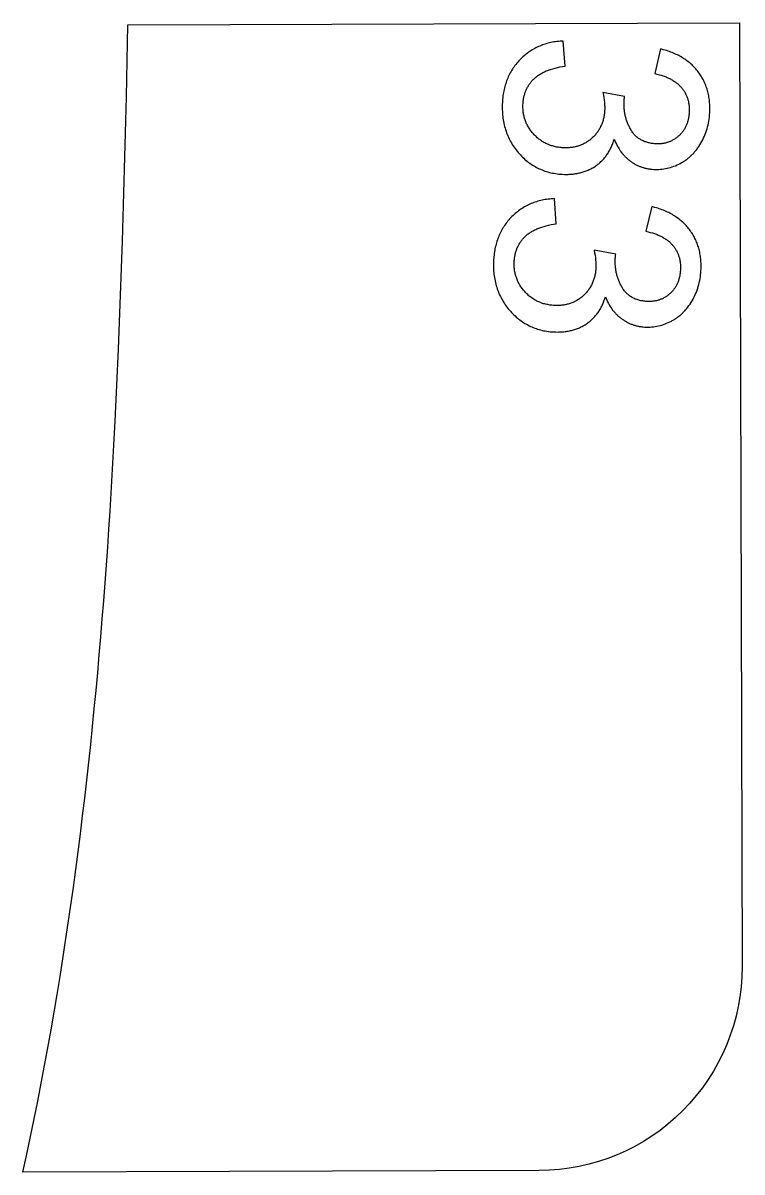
# Model space of a CAD drawing. Extents: x -8894 to -3022, y 6798 to 8329.
# Drawn here: x -8510.1 to -8333.3, y 7638.6 to 7921.1 of the extents above; entities that cross this region are included whole.
import ezdxf

# ---------------------------------------------------------------- set-up
doc = ezdxf.new("R2010")
doc.units = 0
doc.layers.add('LAYER_03', color=7, linetype='CONTINUOUS')
doc.layers.add('STEVILKE', color=7, linetype='CONTINUOUS')

msp = doc.modelspace()

# ---------------------------------------------------------------- linework, layer by layer
at = {"layer": 'LAYER_03'}
msp.add_lwpolyline([(-8383.16, 7638.94), (-8510.13, 7638.59), (-8509.18, 7642.95), (-8508.26, 7647.31), (-8507.36, 7651.67), (-8506.49, 7656.03), (-8505.64, 7660.4), (-8504.81, 7664.77), (-8504.01, 7669.14), (-8503.23, 7673.51), (-8502.47, 7677.89), (-8501.73, 7682.26), (-8501.01, 7686.64), (-8500.32, 7691.02), (-8499.64, 7695.4), (-8498.99, 7699.79), (-8498.35, 7704.17), (-8497.74, 7708.56), (-8497.14, 7712.95), (-8496.57, 7717.34), (-8496.01, 7721.74), (-8495.47, 7726.13), (-8494.94, 7730.53), (-8494.44, 7734.93), (-8493.95, 7739.32), (-8493.48, 7743.73), (-8493.02, 7748.13), (-8492.59, 7752.53), (-8492.16, 7756.94), (-8491.75, 7761.35), (-8491.36, 7765.75), (-8490.98, 7770.16), (-8490.62, 7774.57), (-8490.27, 7778.99), (-8489.93, 7783.4), (-8489.61, 7787.81), (-8489.3, 7792.23), (-8489, 7796.65), (-8488.72, 7801.07), (-8488.44, 7805.49), (-8488.18, 7809.91), (-8487.93, 7814.33), (-8487.69, 7818.75), (-8487.46, 7823.17), (-8487.03, 7832.02), (-8486.64, 7840.87), (-8486.28, 7849.73), (-8485.96, 7858.59), (-8485.66, 7867.45), (-8485.39, 7876.32), (-8485.14, 7885.18), (-8484.92, 7894.05), (-8484.71, 7902.92), (-8484.51, 7911.79), (-8484.33, 7920.66), (-8333.94, 7921.08), (-8333.3, 7689.08, -0.414214)], format="xyb", close=True, dxfattribs=at)
at = {"layer": 'STEVILKE'}
for points in [[(-8377.29, 7916.65), (-8377.68, 7916.63), (-8378.06, 7916.6), (-8378.44, 7916.56), (-8378.82, 7916.52), (-8379.19, 7916.47), (-8379.56, 7916.41), (-8379.93, 7916.35), (-8380.29, 7916.27), (-8380.64, 7916.19), (-8381, 7916.1), (-8381.34, 7916.01), (-8381.69, 7915.91), (-8382.03, 7915.8), (-8382.36, 7915.68), (-8382.7, 7915.55), (-8383.02, 7915.42), (-8383.35, 7915.28), (-8383.67, 7915.13), (-8383.98, 7914.97), (-8384.29, 7914.81), (-8384.6, 7914.64), (-8384.9, 7914.46), (-8385.2, 7914.27), (-8385.5, 7914.08), (-8385.79, 7913.88), (-8386.07, 7913.67), (-8386.36, 7913.45), (-8386.63, 7913.23), (-8386.91, 7913), (-8387.18, 7912.76), (-8387.44, 7912.51), (-8387.71, 7912.26), (-8387.96, 7912), (-8388.21, 7911.74), (-8388.45, 7911.47), (-8388.69, 7911.19), (-8388.91, 7910.91), (-8389.13, 7910.63), (-8389.34, 7910.34), (-8389.55, 7910.05), (-8389.74, 7909.75), (-8389.93, 7909.45), (-8390.11, 7909.14), (-8390.29, 7908.83), (-8390.46, 7908.51), (-8390.62, 7908.19), (-8390.77, 7907.86), (-8390.91, 7907.53), (-8391.05, 7907.19), (-8391.18, 7906.85), (-8391.3, 7906.51), (-8391.42, 7906.15), (-8391.53, 7905.8), (-8391.63, 7905.44), (-8391.72, 7905.07), (-8391.81, 7904.7), (-8391.89, 7904.33), (-8391.96, 7903.95), (-8392.02, 7903.57), (-8392.08, 7903.18), (-8392.13, 7902.78), (-8392.17, 7902.38), (-8392.2, 7901.98), (-8392.23, 7901.57), (-8392.25, 7901.12), (-8392.26, 7900.67), (-8392.26, 7900.23), (-8392.26, 7899.79), (-8392.24, 7899.35), (-8392.21, 7898.92), (-8392.18, 7898.49), (-8392.14, 7898.07), (-8392.09, 7897.66), (-8392.02, 7897.24), (-8391.95, 7896.83), (-8391.87, 7896.43), (-8391.78, 7896.03), (-8391.69, 7895.63), (-8391.58, 7895.24), (-8391.46, 7894.86), (-8391.34, 7894.47), (-8391.2, 7894.1), (-8391.06, 7893.72), (-8390.91, 7893.35), (-8390.74, 7892.99), (-8390.57, 7892.63), (-8390.39, 7892.27), (-8390.2, 7891.92), (-8390, 7891.58), (-8389.8, 7891.23), (-8389.58, 7890.9), (-8389.35, 7890.56), (-8389.12, 7890.23), (-8388.87, 7889.91), (-8388.62, 7889.59), (-8388.36, 7889.27), (-8388.09, 7888.96), (-8387.81, 7888.66), (-8387.53, 7888.37), (-8387.25, 7888.09), (-8386.96, 7887.82), (-8386.67, 7887.55), (-8386.38, 7887.3), (-8386.08, 7887.05), (-8385.77, 7886.82), (-8385.46, 7886.59), (-8385.15, 7886.37), (-8384.83, 7886.16), (-8384.51, 7885.96), (-8384.18, 7885.77), (-8383.85, 7885.59), (-8383.51, 7885.42), (-8383.17, 7885.25), (-8382.83, 7885.1), (-8382.48, 7884.95), (-8382.13, 7884.82), (-8381.77, 7884.69), (-8381.41, 7884.57), (-8381.04, 7884.46), (-8380.67, 7884.36), (-8380.29, 7884.27), (-8379.92, 7884.19), (-8379.53, 7884.12), (-8379.14, 7884.05), (-8378.75, 7884), (-8378.35, 7883.95), (-8377.95, 7883.92), (-8377.54, 7883.89), (-8376.95, 7883.87), (-8376.36, 7883.86), (-8376.07, 7883.87), (-8375.78, 7883.88), (-8375.5, 7883.89), (-8375.22, 7883.91), (-8374.94, 7883.94), (-8374.67, 7883.97), (-8374.4, 7884.01), (-8374.13, 7884.05), (-8373.86, 7884.09), (-8373.6, 7884.14), (-8373.34, 7884.2), (-8373.08, 7884.26), (-8372.83, 7884.32), (-8372.58, 7884.39), (-8372.33, 7884.47), (-8372.08, 7884.55), (-8371.84, 7884.63), (-8371.6, 7884.72), (-8371.36, 7884.82), (-8371.13, 7884.92), (-8370.9, 7885.02), (-8370.67, 7885.13), (-8370.44, 7885.24), (-8370.22, 7885.36), (-8370, 7885.49), (-8369.78, 7885.62), (-8369.57, 7885.75), (-8369.36, 7885.89), (-8369.15, 7886.04), (-8368.95, 7886.18), (-8368.75, 7886.34), (-8368.55, 7886.49), (-8368.36, 7886.65), (-8368.18, 7886.82), (-8367.99, 7886.99), (-8367.81, 7887.16), (-8367.64, 7887.34), (-8367.47, 7887.52), (-8367.3, 7887.7), (-8367.14, 7887.89), (-8366.98, 7888.08), (-8366.83, 7888.28), (-8366.67, 7888.48), (-8366.53, 7888.69), (-8366.39, 7888.9), (-8366.25, 7889.11), (-8366.11, 7889.33), (-8365.98, 7889.55), (-8365.86, 7889.78), (-8365.74, 7890.01), (-8365.62, 7890.24), (-8365.5, 7890.48), (-8365.39, 7890.72), (-8365.29, 7890.97), (-8365.19, 7891.22), (-8365.09, 7891.47), (-8365, 7891.73), (-8364.91, 7891.99), (-8364.82, 7892.26), (-8364.74, 7892.53), (-8364.56, 7892.1), (-8364.38, 7891.68), (-8364.18, 7891.28), (-8363.98, 7890.89), (-8363.76, 7890.51), (-8363.54, 7890.14), (-8363.31, 7889.78), (-8363.19, 7889.61), (-8363.07, 7889.44), (-8362.94, 7889.28), (-8362.82, 7889.11), (-8362.69, 7888.95), (-8362.56, 7888.79), (-8362.43, 7888.64), (-8362.29, 7888.49), (-8362.15, 7888.34), (-8362.01, 7888.2), (-8361.87, 7888.06), (-8361.72, 7887.92), (-8361.58, 7887.78), (-8361.43, 7887.65), (-8361.28, 7887.52), (-8361.12, 7887.4), (-8360.97, 7887.28), (-8360.81, 7887.16), (-8360.65, 7887.04), (-8360.48, 7886.93), (-8360.32, 7886.82), (-8360.16, 7886.71), (-8359.99, 7886.61), (-8359.82, 7886.51), (-8359.66, 7886.41), (-8359.49, 7886.32), (-8359.31, 7886.23), (-8359.14, 7886.15), (-8358.97, 7886.06), (-8358.79, 7885.98), (-8358.62, 7885.91), (-8358.44, 7885.83), (-8358.26, 7885.76), (-8358.08, 7885.7), (-8357.9, 7885.64), (-8357.72, 7885.58), (-8357.53, 7885.52), (-8357.35, 7885.47), (-8357.16, 7885.42), (-8356.97, 7885.37), (-8356.78, 7885.33), (-8356.59, 7885.29), (-8356.4, 7885.25), (-8356.2, 7885.22), (-8356.01, 7885.19), (-8355.81, 7885.16), (-8355.42, 7885.12), (-8355.02, 7885.09), (-8354.59, 7885.08), (-8354.17, 7885.07), (-8353.75, 7885.09), (-8353.33, 7885.11), (-8352.92, 7885.15), (-8352.5, 7885.21), (-8352.09, 7885.28), (-8351.68, 7885.36), (-8351.27, 7885.46), (-8350.87, 7885.57), (-8350.47, 7885.7), (-8350.06, 7885.84), (-8349.67, 7886), (-8349.27, 7886.17), (-8348.87, 7886.36), (-8348.48, 7886.55), (-8348.29, 7886.66), (-8348.1, 7886.77), (-8347.91, 7886.88), (-8347.72, 7886.99), (-8347.53, 7887.11), (-8347.35, 7887.23), (-8347.17, 7887.36), (-8346.99, 7887.49), (-8346.82, 7887.62), (-8346.64, 7887.75), (-8346.47, 7887.89), (-8346.3, 7888.03), (-8346.14, 7888.18), (-8345.97, 7888.32), (-8345.81, 7888.47), (-8345.65, 7888.63), (-8345.49, 7888.79), (-8345.34, 7888.95), (-8345.18, 7889.11), (-8345.03, 7889.28), (-8344.74, 7889.62), (-8344.45, 7889.98), (-8344.18, 7890.35), (-8343.91, 7890.74), (-8343.66, 7891.13), (-8343.41, 7891.55), (-8343.17, 7891.97), (-8342.95, 7892.39), (-8342.74, 7892.82), (-8342.54, 7893.26), (-8342.36, 7893.71), (-8342.19, 7894.15), (-8342.04, 7894.61), (-8341.89, 7895.07), (-8341.76, 7895.54), (-8341.65, 7896.01), (-8341.55, 7896.49), (-8341.46, 7896.97), (-8341.38, 7897.46), (-8341.32, 7897.96), (-8341.27, 7898.46), (-8341.24, 7898.97), (-8341.22, 7899.34), (-8341.21, 7899.7), (-8341.21, 7900.06), (-8341.21, 7900.42), (-8341.22, 7900.78), (-8341.24, 7901.13), (-8341.26, 7901.48), (-8341.29, 7901.82), (-8341.33, 7902.16), (-8341.37, 7902.5), (-8341.42, 7902.83), (-8341.48, 7903.16), (-8341.54, 7903.49), (-8341.62, 7903.81), (-8341.69, 7904.14), (-8341.78, 7904.45), (-8341.87, 7904.77), (-8341.97, 7905.08), (-8342.08, 7905.38), (-8342.19, 7905.69), (-8342.31, 7905.99), (-8342.43, 7906.28), (-8342.57, 7906.58), (-8342.71, 7906.87), (-8342.85, 7907.15), (-8343.01, 7907.43), (-8343.17, 7907.71), (-8343.33, 7907.99), (-8343.51, 7908.26), (-8343.69, 7908.53), (-8343.88, 7908.8), (-8344.07, 7909.06), (-8344.27, 7909.32), (-8344.48, 7909.57), (-8344.69, 7909.82), (-8344.91, 7910.06), (-8345.13, 7910.3), (-8345.36, 7910.53), (-8345.59, 7910.76), (-8345.84, 7910.98), (-8346.08, 7911.19), (-8346.33, 7911.4), (-8346.59, 7911.61), (-8346.86, 7911.81), (-8347.13, 7912), (-8347.4, 7912.19), (-8347.68, 7912.38), (-8347.97, 7912.55), (-8348.26, 7912.73), (-8348.56, 7912.9), (-8348.86, 7913.06), (-8349.17, 7913.22), (-8349.49, 7913.37), (-8349.81, 7913.52), (-8350.13, 7913.66), (-8350.47, 7913.79), (-8350.8, 7913.93), (-8351.15, 7914.05), (-8351.5, 7914.17), (-8351.85, 7914.29), (-8352.21, 7914.4), (-8352.58, 7914.5), (-8353.33, 7914.7), (-8354.76, 7908.63), (-8354.21, 7908.51), (-8353.68, 7908.37), (-8353.17, 7908.23), (-8352.68, 7908.07), (-8352.44, 7907.98), (-8352.21, 7907.9), (-8351.98, 7907.81), (-8351.75, 7907.71), (-8351.53, 7907.62), (-8351.31, 7907.52), (-8351.1, 7907.41), (-8350.89, 7907.31), (-8350.69, 7907.2), (-8350.49, 7907.09), (-8350.3, 7906.97), (-8350.11, 7906.85), (-8349.92, 7906.73), (-8349.74, 7906.61), (-8349.57, 7906.48), (-8349.4, 7906.35), (-8349.23, 7906.22), (-8349.07, 7906.08), (-8348.91, 7905.94), (-8348.76, 7905.8), (-8348.61, 7905.65), (-8348.47, 7905.5), (-8348.33, 7905.35), (-8348.19, 7905.19), (-8348.06, 7905.04), (-8347.94, 7904.88), (-8347.82, 7904.71), (-8347.7, 7904.55), (-8347.59, 7904.38), (-8347.48, 7904.22), (-8347.38, 7904.05), (-8347.28, 7903.87), (-8347.19, 7903.7), (-8347.1, 7903.52), (-8347.01, 7903.34), (-8346.93, 7903.16), (-8346.86, 7902.98), (-8346.79, 7902.8), (-8346.72, 7902.61), (-8346.66, 7902.42), (-8346.6, 7902.23), (-8346.55, 7902.04), (-8346.5, 7901.84), (-8346.46, 7901.64), (-8346.42, 7901.44), (-8346.38, 7901.24), (-8346.35, 7901.04), (-8346.33, 7900.83), (-8346.3, 7900.63), (-8346.29, 7900.42), (-8346.27, 7900.2), (-8346.27, 7899.99), (-8346.26, 7899.77), (-8346.26, 7899.56), (-8346.27, 7899.34), (-8346.28, 7899.11), (-8346.3, 7898.89), (-8346.31, 7898.67), (-8346.34, 7898.45), (-8346.36, 7898.23), (-8346.4, 7898.02), (-8346.43, 7897.81), (-8346.47, 7897.6), (-8346.51, 7897.4), (-8346.56, 7897.2), (-8346.61, 7897), (-8346.67, 7896.8), (-8346.73, 7896.61), (-8346.8, 7896.42), (-8346.87, 7896.23), (-8346.94, 7896.05), (-8347.02, 7895.87), (-8347.1, 7895.69), (-8347.18, 7895.51), (-8347.27, 7895.34), (-8347.37, 7895.17), (-8347.47, 7895), (-8347.57, 7894.84), (-8347.67, 7894.68), (-8347.78, 7894.52), (-8347.9, 7894.36), (-8348.02, 7894.21), (-8348.14, 7894.06), (-8348.27, 7893.91), (-8348.4, 7893.77), (-8348.54, 7893.62), (-8348.68, 7893.49), (-8348.82, 7893.35), (-8348.97, 7893.22), (-8349.12, 7893.09), (-8349.27, 7892.97), (-8349.42, 7892.85), (-8349.58, 7892.73), (-8349.73, 7892.62), (-8349.89, 7892.52), (-8350.05, 7892.42), (-8350.22, 7892.32), (-8350.38, 7892.23), (-8350.55, 7892.14), (-8350.72, 7892.06), (-8350.89, 7891.98), (-8351.06, 7891.91), (-8351.24, 7891.84), (-8351.42, 7891.78), (-8351.6, 7891.72), (-8351.78, 7891.67), (-8351.96, 7891.61), (-8352.15, 7891.57), (-8352.33, 7891.53), (-8352.52, 7891.49), (-8352.72, 7891.46), (-8352.91, 7891.43), (-8353.1, 7891.41), (-8353.3, 7891.39), (-8353.5, 7891.38), (-8353.7, 7891.37), (-8353.91, 7891.37), (-8354.11, 7891.37), (-8354.32, 7891.37), (-8354.53, 7891.38), (-8354.79, 7891.4), (-8355.05, 7891.42), (-8355.31, 7891.45), (-8355.55, 7891.49), (-8355.8, 7891.53), (-8356.04, 7891.58), (-8356.28, 7891.63), (-8356.51, 7891.69), (-8356.73, 7891.75), (-8356.95, 7891.82), (-8357.17, 7891.9), (-8357.38, 7891.98), (-8357.59, 7892.07), (-8357.79, 7892.16), (-8357.99, 7892.26), (-8358.19, 7892.37), (-8358.37, 7892.48), (-8358.56, 7892.6), (-8358.74, 7892.72), (-8358.91, 7892.85), (-8359.08, 7892.99), (-8359.25, 7893.13), (-8359.41, 7893.28), (-8359.57, 7893.43), (-8359.72, 7893.59), (-8359.87, 7893.75), (-8360.01, 7893.92), (-8360.15, 7894.1), (-8360.28, 7894.28), (-8360.41, 7894.47), (-8360.53, 7894.66), (-8360.65, 7894.86), (-8360.76, 7895.07), (-8360.88, 7895.27), (-8360.98, 7895.48), (-8361.08, 7895.68), (-8361.18, 7895.89), (-8361.28, 7896.1), (-8361.37, 7896.31), (-8361.45, 7896.53), (-8361.54, 7896.74), (-8361.61, 7896.96), (-8361.69, 7897.17), (-8361.76, 7897.39), (-8361.82, 7897.61), (-8361.88, 7897.83), (-8361.94, 7898.05), (-8362, 7898.27), (-8362.05, 7898.5), (-8362.09, 7898.72), (-8362.13, 7898.95), (-8362.17, 7899.18), (-8362.2, 7899.41), (-8362.23, 7899.64), (-8362.26, 7899.87), (-8362.28, 7900.11), (-8362.29, 7900.34), (-8362.31, 7900.58), (-8362.32, 7901.05), (-8362.32, 7901.53), (-8362.3, 7902.02), (-8362.29, 7902.12), (-8362.28, 7902.22), (-8362.26, 7902.45), (-8362.22, 7902.71), (-8362.18, 7903), (-8367.51, 7903.98), (-8367.39, 7903.34), (-8367.29, 7902.73), (-8367.2, 7902.14), (-8367.14, 7901.58), (-8367.09, 7901.05), (-8367.08, 7900.8), (-8367.07, 7900.55), (-8367.06, 7900.31), (-8367.06, 7900.07), (-8367.07, 7899.84), (-8367.08, 7899.62), (-8367.09, 7899.36), (-8367.12, 7899.1), (-8367.14, 7898.84), (-8367.18, 7898.59), (-8367.21, 7898.34), (-8367.26, 7898.09), (-8367.31, 7897.84), (-8367.36, 7897.6), (-8367.42, 7897.36), (-8367.48, 7897.13), (-8367.55, 7896.89), (-8367.63, 7896.67), (-8367.71, 7896.44), (-8367.79, 7896.22), (-8367.88, 7896), (-8367.98, 7895.78), (-8368.08, 7895.57), (-8368.18, 7895.36), (-8368.29, 7895.15), (-8368.41, 7894.95), (-8368.53, 7894.75), (-8368.66, 7894.56), (-8368.79, 7894.36), (-8368.92, 7894.17), (-8369.07, 7893.98), (-8369.21, 7893.8), (-8369.37, 7893.62), (-8369.52, 7893.44), (-8369.69, 7893.27), (-8369.85, 7893.1), (-8370.03, 7892.93), (-8370.21, 7892.77), (-8370.39, 7892.61), (-8370.57, 7892.45), (-8370.76, 7892.3), (-8370.95, 7892.16), (-8371.14, 7892.02), (-8371.34, 7891.89), (-8371.53, 7891.76), (-8371.73, 7891.64), (-8371.94, 7891.53), (-8372.14, 7891.42), (-8372.35, 7891.31), (-8372.56, 7891.21), (-8372.77, 7891.12), (-8372.99, 7891.03), (-8373.21, 7890.95), (-8373.43, 7890.87), (-8373.65, 7890.8), (-8373.88, 7890.74), (-8374.11, 7890.68), (-8374.34, 7890.62), (-8374.57, 7890.57), (-8374.81, 7890.53), (-8375.05, 7890.49), (-8375.29, 7890.46), (-8375.54, 7890.43), (-8375.78, 7890.41), (-8376.03, 7890.39), (-8376.28, 7890.38), (-8376.54, 7890.38), (-8376.8, 7890.38), (-8377.06, 7890.39), (-8377.32, 7890.4), (-8377.59, 7890.42), (-8377.86, 7890.44), (-8378.13, 7890.47), (-8378.4, 7890.51), (-8378.66, 7890.55), (-8378.92, 7890.59), (-8379.18, 7890.64), (-8379.43, 7890.7), (-8379.68, 7890.77), (-8379.93, 7890.84), (-8380.17, 7890.91), (-8380.41, 7890.99), (-8380.65, 7891.08), (-8380.88, 7891.17), (-8381.12, 7891.27), (-8381.34, 7891.37), (-8381.57, 7891.48), (-8381.79, 7891.59), (-8382.01, 7891.71), (-8382.22, 7891.84), (-8382.44, 7891.97), (-8382.65, 7892.11), (-8382.85, 7892.25), (-8383.06, 7892.4), (-8383.26, 7892.55), (-8383.45, 7892.71), (-8383.65, 7892.88), (-8383.84, 7893.05), (-8384.03, 7893.23), (-8384.21, 7893.41), (-8384.39, 7893.6), (-8384.57, 7893.79), (-8384.74, 7893.99), (-8384.91, 7894.19), (-8385.07, 7894.39), (-8385.23, 7894.59), (-8385.38, 7894.8), (-8385.52, 7895.01), (-8385.66, 7895.22), (-8385.79, 7895.44), (-8385.92, 7895.65), (-8386.04, 7895.87), (-8386.15, 7896.09), (-8386.26, 7896.31), (-8386.36, 7896.54), (-8386.46, 7896.77), (-8386.55, 7897), (-8386.63, 7897.23), (-8386.71, 7897.46), (-8386.78, 7897.7), (-8386.85, 7897.94), (-8386.91, 7898.18), (-8386.96, 7898.42), (-8387.01, 7898.67), (-8387.05, 7898.92), (-8387.09, 7899.17), (-8387.12, 7899.42), (-8387.14, 7899.68), (-8387.16, 7899.93), (-8387.17, 7900.19), (-8387.18, 7900.46), (-8387.18, 7900.72), (-8387.17, 7900.99), (-8387.16, 7901.26), (-8387.14, 7901.48), (-8387.12, 7901.71), (-8387.1, 7901.93), (-8387.07, 7902.15), (-8387.04, 7902.36), (-8387, 7902.58), (-8386.96, 7902.79), (-8386.92, 7903), (-8386.87, 7903.21), (-8386.81, 7903.41), (-8386.75, 7903.61), (-8386.69, 7903.81), (-8386.62, 7904.01), (-8386.55, 7904.21), (-8386.48, 7904.4), (-8386.4, 7904.59), (-8386.31, 7904.78), (-8386.22, 7904.96), (-8386.13, 7905.14), (-8386.03, 7905.33), (-8385.93, 7905.5), (-8385.82, 7905.68), (-8385.71, 7905.85), (-8385.6, 7906.02), (-8385.48, 7906.19), (-8385.35, 7906.36), (-8385.22, 7906.52), (-8385.09, 7906.68), (-8384.95, 7906.84), (-8384.81, 7907), (-8384.67, 7907.15), (-8384.52, 7907.3), (-8384.36, 7907.45), (-8384.2, 7907.6), (-8384.04, 7907.74), (-8383.86, 7907.88), (-8383.69, 7908.02), (-8383.5, 7908.15), (-8383.32, 7908.28), (-8383.12, 7908.41), (-8382.92, 7908.53), (-8382.72, 7908.65), (-8382.51, 7908.77), (-8382.29, 7908.88), (-8382.07, 7908.99), (-8381.84, 7909.1), (-8381.61, 7909.2), (-8381.37, 7909.3), (-8381.13, 7909.4), (-8380.88, 7909.49), (-8380.62, 7909.58), (-8380.36, 7909.67), (-8379.83, 7909.84), (-8379.27, 7909.99), (-8378.69, 7910.13), (-8378.09, 7910.26), (-8377.46, 7910.37), (-8376.81, 7910.48)], [(-8379.45, 7877.89), (-8379.84, 7877.87), (-8380.22, 7877.84), (-8380.6, 7877.8), (-8380.98, 7877.76), (-8381.35, 7877.71), (-8381.72, 7877.65), (-8382.09, 7877.59), (-8382.45, 7877.51), (-8382.81, 7877.43), (-8383.16, 7877.34), (-8383.51, 7877.25), (-8383.85, 7877.15), (-8384.19, 7877.03), (-8384.53, 7876.92), (-8384.86, 7876.79), (-8385.18, 7876.66), (-8385.51, 7876.52), (-8385.83, 7876.37), (-8386.14, 7876.21), (-8386.45, 7876.05), (-8386.76, 7875.88), (-8387.06, 7875.7), (-8387.36, 7875.51), (-8387.66, 7875.32), (-8387.95, 7875.12), (-8388.23, 7874.91), (-8388.52, 7874.69), (-8388.79, 7874.47), (-8389.07, 7874.24), (-8389.34, 7874), (-8389.6, 7873.75), (-8389.87, 7873.5), (-8390.12, 7873.24), (-8390.37, 7872.98), (-8390.61, 7872.71), (-8390.85, 7872.43), (-8391.07, 7872.15), (-8391.29, 7871.87), (-8391.5, 7871.58), (-8391.71, 7871.29), (-8391.9, 7870.99), (-8392.09, 7870.69), (-8392.28, 7870.38), (-8392.45, 7870.07), (-8392.62, 7869.75), (-8392.78, 7869.43), (-8392.93, 7869.1), (-8393.07, 7868.77), (-8393.21, 7868.43), (-8393.34, 7868.09), (-8393.47, 7867.74), (-8393.58, 7867.39), (-8393.69, 7867.04), (-8393.79, 7866.68), (-8393.88, 7866.31), (-8393.97, 7865.94), (-8394.05, 7865.57), (-8394.12, 7865.19), (-8394.18, 7864.8), (-8394.24, 7864.42), (-8394.29, 7864.02), (-8394.33, 7863.62), (-8394.36, 7863.22), (-8394.39, 7862.81), (-8394.41, 7862.36), (-8394.42, 7861.91), (-8394.42, 7861.47), (-8394.42, 7861.03), (-8394.4, 7860.59), (-8394.38, 7860.16), (-8394.34, 7859.73), (-8394.3, 7859.31), (-8394.25, 7858.89), (-8394.18, 7858.48), (-8394.11, 7858.07), (-8394.03, 7857.67), (-8393.94, 7857.27), (-8393.85, 7856.87), (-8393.74, 7856.48), (-8393.62, 7856.1), (-8393.5, 7855.71), (-8393.36, 7855.34), (-8393.22, 7854.96), (-8393.07, 7854.59), (-8392.9, 7854.23), (-8392.73, 7853.87), (-8392.55, 7853.51), (-8392.36, 7853.16), (-8392.16, 7852.82), (-8391.96, 7852.47), (-8391.74, 7852.14), (-8391.51, 7851.8), (-8391.28, 7851.47), (-8391.03, 7851.15), (-8390.78, 7850.83), (-8390.52, 7850.51), (-8390.25, 7850.2), (-8389.97, 7849.9), (-8389.69, 7849.61), (-8389.41, 7849.33), (-8389.12, 7849.06), (-8388.83, 7848.79), (-8388.54, 7848.54), (-8388.24, 7848.29), (-8387.93, 7848.06), (-8387.62, 7847.83), (-8387.31, 7847.61), (-8386.99, 7847.4), (-8386.67, 7847.2), (-8386.34, 7847.01), (-8386.01, 7846.83), (-8385.68, 7846.66), (-8385.34, 7846.49), (-8384.99, 7846.34), (-8384.64, 7846.19), (-8384.29, 7846.06), (-8383.93, 7845.93), (-8383.57, 7845.81), (-8383.2, 7845.7), (-8382.83, 7845.6), (-8382.46, 7845.51), (-8382.08, 7845.43), (-8381.69, 7845.36), (-8381.3, 7845.29), (-8380.91, 7845.24), (-8380.51, 7845.19), (-8380.11, 7845.16), (-8379.71, 7845.13), (-8379.11, 7845.11), (-8378.52, 7845.1), (-8378.23, 7845.11), (-8377.95, 7845.12), (-8377.66, 7845.13), (-8377.38, 7845.15), (-8377.1, 7845.18), (-8376.83, 7845.21), (-8376.56, 7845.25), (-8376.29, 7845.29), (-8376.02, 7845.33), (-8375.76, 7845.38), (-8375.5, 7845.44), (-8375.24, 7845.5), (-8374.99, 7845.56), (-8374.74, 7845.63), (-8374.49, 7845.71), (-8374.24, 7845.79), (-8374, 7845.87), (-8373.76, 7845.96), (-8373.52, 7846.06), (-8373.29, 7846.16), (-8373.06, 7846.26), (-8372.83, 7846.37), (-8372.6, 7846.48), (-8372.38, 7846.6), (-8372.16, 7846.73), (-8371.95, 7846.86), (-8371.73, 7846.99), (-8371.52, 7847.13), (-8371.31, 7847.28), (-8371.11, 7847.42), (-8370.91, 7847.58), (-8370.72, 7847.73), (-8370.52, 7847.89), (-8370.34, 7848.06), (-8370.15, 7848.23), (-8369.97, 7848.4), (-8369.8, 7848.57), (-8369.63, 7848.76), (-8369.46, 7848.94), (-8369.3, 7849.13), (-8369.14, 7849.32), (-8368.99, 7849.52), (-8368.84, 7849.72), (-8368.69, 7849.93), (-8368.55, 7850.14), (-8368.41, 7850.35), (-8368.27, 7850.57), (-8368.14, 7850.79), (-8368.02, 7851.01), (-8367.9, 7851.24), (-8367.78, 7851.48), (-8367.66, 7851.72), (-8367.55, 7851.96), (-8367.45, 7852.21), (-8367.35, 7852.46), (-8367.25, 7852.71), (-8367.16, 7852.97), (-8367.07, 7853.23), (-8366.98, 7853.5), (-8366.9, 7853.77), (-8366.72, 7853.34), (-8366.54, 7852.92), (-8366.34, 7852.52), (-8366.14, 7852.12), (-8365.93, 7851.75), (-8365.7, 7851.38), (-8365.47, 7851.02), (-8365.35, 7850.85), (-8365.23, 7850.68), (-8365.11, 7850.51), (-8364.98, 7850.35), (-8364.85, 7850.19), (-8364.72, 7850.03), (-8364.59, 7849.88), (-8364.45, 7849.73), (-8364.31, 7849.58), (-8364.17, 7849.44), (-8364.03, 7849.3), (-8363.88, 7849.16), (-8363.74, 7849.02), (-8363.59, 7848.89), (-8363.44, 7848.76), (-8363.28, 7848.64), (-8363.13, 7848.52), (-8362.97, 7848.4), (-8362.81, 7848.28), (-8362.64, 7848.17), (-8362.48, 7848.06), (-8362.32, 7847.95), (-8362.15, 7847.85), (-8361.98, 7847.75), (-8361.82, 7847.65), (-8361.65, 7847.56), (-8361.48, 7847.47), (-8361.3, 7847.38), (-8361.13, 7847.3), (-8360.95, 7847.22), (-8360.78, 7847.15), (-8360.6, 7847.07), (-8360.42, 7847), (-8360.24, 7846.94), (-8360.06, 7846.88), (-8359.88, 7846.82), (-8359.69, 7846.76), (-8359.51, 7846.71), (-8359.32, 7846.66), (-8359.13, 7846.61), (-8358.94, 7846.57), (-8358.75, 7846.53), (-8358.56, 7846.49), (-8358.37, 7846.46), (-8358.17, 7846.43), (-8357.97, 7846.4), (-8357.58, 7846.36), (-8357.18, 7846.33), (-8356.75, 7846.32), (-8356.33, 7846.31), (-8355.91, 7846.33), (-8355.49, 7846.35), (-8355.08, 7846.39), (-8354.66, 7846.45), (-8354.25, 7846.52), (-8353.84, 7846.6), (-8353.43, 7846.7), (-8353.03, 7846.81), (-8352.63, 7846.94), (-8352.23, 7847.08), (-8351.83, 7847.24), (-8351.43, 7847.41), (-8351.04, 7847.59), (-8350.64, 7847.79), (-8350.45, 7847.9), (-8350.26, 7848.01), (-8350.07, 7848.12), (-8349.88, 7848.23), (-8349.69, 7848.35), (-8349.51, 7848.47), (-8349.33, 7848.6), (-8349.15, 7848.73), (-8348.98, 7848.86), (-8348.8, 7848.99), (-8348.63, 7849.13), (-8348.46, 7849.27), (-8348.3, 7849.41), (-8348.13, 7849.56), (-8347.97, 7849.71), (-8347.81, 7849.87), (-8347.65, 7850.03), (-8347.5, 7850.19), (-8347.34, 7850.35), (-8347.19, 7850.52), (-8346.9, 7850.86), (-8346.62, 7851.22), (-8346.34, 7851.59), (-8346.07, 7851.98), (-8345.82, 7852.37), (-8345.57, 7852.79), (-8345.33, 7853.21), (-8345.11, 7853.63), (-8344.9, 7854.06), (-8344.7, 7854.5), (-8344.52, 7854.94), (-8344.35, 7855.39), (-8344.2, 7855.85), (-8344.05, 7856.31), (-8343.93, 7856.78), (-8343.81, 7857.25), (-8343.71, 7857.73), (-8343.62, 7858.21), (-8343.54, 7858.7), (-8343.48, 7859.2), (-8343.43, 7859.7), (-8343.4, 7860.21), (-8343.38, 7860.58), (-8343.37, 7860.94), (-8343.37, 7861.3), (-8343.37, 7861.66), (-8343.38, 7862.02), (-8343.4, 7862.37), (-8343.42, 7862.71), (-8343.45, 7863.06), (-8343.49, 7863.4), (-8343.53, 7863.74), (-8343.58, 7864.07), (-8343.64, 7864.4), (-8343.71, 7864.73), (-8343.78, 7865.05), (-8343.86, 7865.37), (-8343.94, 7865.69), (-8344.03, 7866.01), (-8344.13, 7866.32), (-8344.24, 7866.62), (-8344.35, 7866.93), (-8344.47, 7867.23), (-8344.59, 7867.52), (-8344.73, 7867.82), (-8344.87, 7868.11), (-8345.01, 7868.39), (-8345.17, 7868.67), (-8345.33, 7868.95), (-8345.49, 7869.23), (-8345.67, 7869.5), (-8345.85, 7869.77), (-8346.04, 7870.04), (-8346.23, 7870.3), (-8346.43, 7870.56), (-8346.64, 7870.81), (-8346.85, 7871.06), (-8347.07, 7871.3), (-8347.29, 7871.54), (-8347.52, 7871.77), (-8347.76, 7871.99), (-8348, 7872.22), (-8348.24, 7872.43), (-8348.5, 7872.64), (-8348.75, 7872.85), (-8349.02, 7873.05), (-8349.29, 7873.24), (-8349.56, 7873.43), (-8349.84, 7873.62), (-8350.13, 7873.79), (-8350.42, 7873.97), (-8350.72, 7874.14), (-8351.02, 7874.3), (-8351.33, 7874.46), (-8351.65, 7874.61), (-8351.97, 7874.76), (-8352.29, 7874.9), (-8352.63, 7875.03), (-8352.97, 7875.17), (-8353.31, 7875.29), (-8353.66, 7875.41), (-8354.01, 7875.53), (-8354.37, 7875.64), (-8354.74, 7875.74), (-8355.49, 7875.94), (-8356.92, 7869.87), (-8356.38, 7869.75), (-8355.85, 7869.61), (-8355.33, 7869.47), (-8354.84, 7869.31), (-8354.6, 7869.22), (-8354.37, 7869.14), (-8354.14, 7869.05), (-8353.91, 7868.95), (-8353.69, 7868.86), (-8353.47, 7868.76), (-8353.26, 7868.65), (-8353.05, 7868.55), (-8352.85, 7868.44), (-8352.65, 7868.33), (-8352.46, 7868.21), (-8352.27, 7868.09), (-8352.08, 7867.97), (-8351.9, 7867.85), (-8351.73, 7867.72), (-8351.56, 7867.59), (-8351.39, 7867.45), (-8351.23, 7867.32), (-8351.07, 7867.18), (-8350.92, 7867.04), (-8350.77, 7866.89), (-8350.63, 7866.74), (-8350.49, 7866.59), (-8350.36, 7866.43), (-8350.23, 7866.28), (-8350.1, 7866.12), (-8349.98, 7865.95), (-8349.86, 7865.79), (-8349.75, 7865.62), (-8349.64, 7865.46), (-8349.54, 7865.29), (-8349.44, 7865.11), (-8349.35, 7864.94), (-8349.26, 7864.76), (-8349.18, 7864.58), (-8349.1, 7864.4), (-8349.02, 7864.22), (-8348.95, 7864.04), (-8348.88, 7863.85), (-8348.82, 7863.66), (-8348.76, 7863.47), (-8348.71, 7863.28), (-8348.66, 7863.08), (-8348.62, 7862.88), (-8348.58, 7862.68), (-8348.54, 7862.48), (-8348.51, 7862.28), (-8348.49, 7862.07), (-8348.46, 7861.87), (-8348.45, 7861.66), (-8348.44, 7861.44), (-8348.43, 7861.23), (-8348.42, 7861.01), (-8348.43, 7860.8), (-8348.43, 7860.58), (-8348.44, 7860.35), (-8348.46, 7860.13), (-8348.47, 7859.91), (-8348.5, 7859.69), (-8348.53, 7859.47), (-8348.56, 7859.26), (-8348.59, 7859.05), (-8348.63, 7858.84), (-8348.68, 7858.64), (-8348.72, 7858.44), (-8348.78, 7858.24), (-8348.83, 7858.04), (-8348.89, 7857.85), (-8348.96, 7857.66), (-8349.03, 7857.47), (-8349.1, 7857.29), (-8349.18, 7857.11), (-8349.26, 7856.93), (-8349.34, 7856.75), (-8349.43, 7856.58), (-8349.53, 7856.41), (-8349.63, 7856.24), (-8349.73, 7856.08), (-8349.83, 7855.92), (-8349.95, 7855.76), (-8350.06, 7855.6), (-8350.18, 7855.45), (-8350.3, 7855.3), (-8350.43, 7855.15), (-8350.56, 7855.01), (-8350.7, 7854.86), (-8350.84, 7854.73), (-8350.98, 7854.59), (-8351.13, 7854.46), (-8351.28, 7854.33), (-8351.43, 7854.21), (-8351.58, 7854.09), (-8351.74, 7853.97), (-8351.89, 7853.86), (-8352.05, 7853.76), (-8352.22, 7853.66), (-8352.38, 7853.56), (-8352.54, 7853.47), (-8352.71, 7853.38), (-8352.88, 7853.3), (-8353.05, 7853.22), (-8353.23, 7853.15), (-8353.4, 7853.08), (-8353.58, 7853.02), (-8353.76, 7852.96), (-8353.94, 7852.9), (-8354.12, 7852.85), (-8354.31, 7852.81), (-8354.5, 7852.77), (-8354.68, 7852.73), (-8354.88, 7852.7), (-8355.07, 7852.67), (-8355.27, 7852.65), (-8355.46, 7852.63), (-8355.66, 7852.62), (-8355.86, 7852.61), (-8356.07, 7852.61), (-8356.27, 7852.61), (-8356.48, 7852.61), (-8356.69, 7852.62), (-8356.95, 7852.64), (-8357.21, 7852.66), (-8357.47, 7852.69), (-8357.72, 7852.73), (-8357.96, 7852.77), (-8358.2, 7852.81), (-8358.44, 7852.87), (-8358.67, 7852.93), (-8358.89, 7852.99), (-8359.12, 7853.06), (-8359.33, 7853.14), (-8359.54, 7853.22), (-8359.75, 7853.31), (-8359.95, 7853.4), (-8360.15, 7853.5), (-8360.35, 7853.61), (-8360.54, 7853.72), (-8360.72, 7853.84), (-8360.9, 7853.96), (-8361.07, 7854.09), (-8361.25, 7854.23), (-8361.41, 7854.37), (-8361.57, 7854.51), (-8361.73, 7854.67), (-8361.88, 7854.83), (-8362.03, 7854.99), (-8362.17, 7855.16), (-8362.31, 7855.34), (-8362.44, 7855.52), (-8362.57, 7855.71), (-8362.69, 7855.9), (-8362.81, 7856.1), (-8362.93, 7856.31), (-8363.04, 7856.51), (-8363.14, 7856.72), (-8363.24, 7856.92), (-8363.34, 7857.13), (-8363.44, 7857.34), (-8363.53, 7857.55), (-8363.61, 7857.77), (-8363.7, 7857.98), (-8363.77, 7858.2), (-8363.85, 7858.41), (-8363.92, 7858.63), (-8363.98, 7858.85), (-8364.05, 7859.07), (-8364.1, 7859.29), (-8364.16, 7859.51), (-8364.21, 7859.74), (-8364.25, 7859.96), (-8364.29, 7860.19), (-8364.33, 7860.42), (-8364.36, 7860.65), (-8364.39, 7860.88), (-8364.42, 7861.11), (-8364.44, 7861.35), (-8364.46, 7861.58), (-8364.47, 7861.82), (-8364.48, 7862.29), (-8364.48, 7862.77), (-8364.46, 7863.26), (-8364.45, 7863.36), (-8364.44, 7863.46), (-8364.42, 7863.69), (-8364.38, 7863.95), (-8364.34, 7864.24), (-8369.68, 7865.22), (-8369.55, 7864.58), (-8369.45, 7863.97), (-8369.36, 7863.38), (-8369.3, 7862.82), (-8369.25, 7862.29), (-8369.24, 7862.04), (-8369.23, 7861.79), (-8369.22, 7861.55), (-8369.22, 7861.31), (-8369.23, 7861.08), (-8369.24, 7860.86), (-8369.25, 7860.6), (-8369.28, 7860.34), (-8369.3, 7860.08), (-8369.34, 7859.83), (-8369.37, 7859.57), (-8369.42, 7859.33), (-8369.47, 7859.08), (-8369.52, 7858.84), (-8369.58, 7858.6), (-8369.64, 7858.37), (-8369.71, 7858.13), (-8369.79, 7857.91), (-8369.87, 7857.68), (-8369.95, 7857.46), (-8370.04, 7857.24), (-8370.14, 7857.02), (-8370.24, 7856.81), (-8370.34, 7856.6), (-8370.45, 7856.39), (-8370.57, 7856.19), (-8370.69, 7855.99), (-8370.82, 7855.79), (-8370.95, 7855.6), (-8371.09, 7855.41), (-8371.23, 7855.22), (-8371.37, 7855.04), (-8371.53, 7854.86), (-8371.68, 7854.68), (-8371.85, 7854.51), (-8372.01, 7854.34), (-8372.19, 7854.17), (-8372.37, 7854.01), (-8372.55, 7853.85), (-8372.73, 7853.69), (-8372.92, 7853.54), (-8373.11, 7853.4), (-8373.3, 7853.26), (-8373.5, 7853.13), (-8373.7, 7853), (-8373.9, 7852.88), (-8374.1, 7852.77), (-8374.3, 7852.66), (-8374.51, 7852.55), (-8374.72, 7852.45), (-8374.94, 7852.36), (-8375.15, 7852.27), (-8375.37, 7852.19), (-8375.59, 7852.11), (-8375.81, 7852.04), (-8376.04, 7851.98), (-8376.27, 7851.92), (-8376.5, 7851.86), (-8376.73, 7851.81), (-8376.97, 7851.77), (-8377.21, 7851.73), (-8377.45, 7851.7), (-8377.7, 7851.67), (-8377.94, 7851.65), (-8378.19, 7851.63), (-8378.44, 7851.62), (-8378.7, 7851.62), (-8378.96, 7851.62), (-8379.22, 7851.63), (-8379.48, 7851.64), (-8379.75, 7851.66), (-8380.03, 7851.68), (-8380.29, 7851.71), (-8380.56, 7851.74), (-8380.82, 7851.79), (-8381.08, 7851.83), (-8381.34, 7851.88), (-8381.59, 7851.94), (-8381.84, 7852.01), (-8382.09, 7852.07), (-8382.33, 7852.15), (-8382.57, 7852.23), (-8382.81, 7852.32), (-8383.04, 7852.41), (-8383.28, 7852.51), (-8383.5, 7852.61), (-8383.73, 7852.72), (-8383.95, 7852.83), (-8384.17, 7852.95), (-8384.39, 7853.08), (-8384.6, 7853.21), (-8384.81, 7853.35), (-8385.01, 7853.49), (-8385.22, 7853.64), (-8385.42, 7853.79), (-8385.61, 7853.95), (-8385.81, 7854.12), (-8386, 7854.29), (-8386.19, 7854.46), (-8386.37, 7854.65), (-8386.55, 7854.84), (-8386.73, 7855.03), (-8386.91, 7855.23), (-8387.07, 7855.43), (-8387.24, 7855.63), (-8387.39, 7855.83), (-8387.54, 7856.04), (-8387.68, 7856.25), (-8387.82, 7856.46), (-8387.95, 7856.67), (-8388.08, 7856.89), (-8388.2, 7857.11), (-8388.31, 7857.33), (-8388.42, 7857.55), (-8388.52, 7857.78), (-8388.62, 7858.01), (-8388.71, 7858.24), (-8388.79, 7858.47), (-8388.87, 7858.7), (-8388.94, 7858.94), (-8389.01, 7859.18), (-8389.07, 7859.42), (-8389.12, 7859.66), (-8389.17, 7859.91), (-8389.21, 7860.16), (-8389.25, 7860.41), (-8389.28, 7860.66), (-8389.3, 7860.92), (-8389.32, 7861.17), (-8389.33, 7861.43), (-8389.34, 7861.7), (-8389.34, 7861.96), (-8389.33, 7862.23), (-8389.32, 7862.5), (-8389.3, 7862.72), (-8389.29, 7862.95), (-8389.26, 7863.17), (-8389.23, 7863.39), (-8389.2, 7863.6), (-8389.16, 7863.82), (-8389.12, 7864.03), (-8389.08, 7864.24), (-8389.03, 7864.45), (-8388.97, 7864.65), (-8388.92, 7864.85), (-8388.85, 7865.05), (-8388.79, 7865.25), (-8388.71, 7865.45), (-8388.64, 7865.64), (-8388.56, 7865.83), (-8388.47, 7866.02), (-8388.38, 7866.2), (-8388.29, 7866.38), (-8388.19, 7866.56), (-8388.09, 7866.74), (-8387.98, 7866.92), (-8387.87, 7867.09), (-8387.76, 7867.26), (-8387.64, 7867.43), (-8387.51, 7867.6), (-8387.39, 7867.76), (-8387.25, 7867.92), (-8387.12, 7868.08), (-8386.97, 7868.24), (-8386.83, 7868.39), (-8386.68, 7868.54), (-8386.52, 7868.69), (-8386.36, 7868.84), (-8386.2, 7868.98), (-8386.02, 7869.12), (-8385.85, 7869.26), (-8385.66, 7869.39), (-8385.48, 7869.52), (-8385.28, 7869.64), (-8385.08, 7869.77), (-8384.88, 7869.89), (-8384.67, 7870), (-8384.45, 7870.12), (-8384.23, 7870.23), (-8384, 7870.34), (-8383.77, 7870.44), (-8383.53, 7870.54), (-8383.29, 7870.64), (-8383.04, 7870.73), (-8382.79, 7870.82), (-8382.53, 7870.91), (-8381.99, 7871.08), (-8381.43, 7871.23), (-8380.85, 7871.37), (-8380.25, 7871.5), (-8379.62, 7871.61), (-8378.97, 7871.72)]]:
    msp.add_lwpolyline(points, close=True, dxfattribs=at)

doc.saveas('drawing.dxf')
